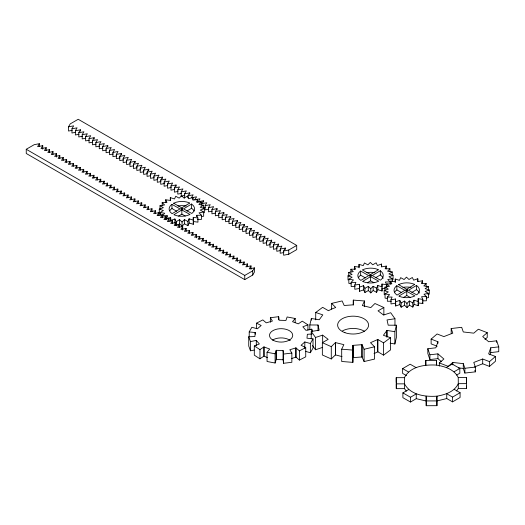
<?xml version="1.0" encoding="UTF-8"?>
<svg xmlns="http://www.w3.org/2000/svg" width="525" height="525" viewBox="0 0 525 525"><rect width="100%" height="100%" fill="white"/><g stroke="black" fill="none" stroke-linecap="round" stroke-linejoin="round"><path stroke-width="0.79" d="M309.822 329.884L309.822 324.968L318.019 324.995L319.167 330.238L311.24 331.446L311.24 338.815M322.586 347.379L315.512 349.768L315.512 337.483L322.632 335.134L328.171 339.347L322.35 342.674L322.35 354.966L331.282 358.962L331.282 346.671L335.416 342.589L343.855 344.636L341.696 349.197L341.696 361.482L352.892 362.368L352.931 345.352L362.02 344.682L364.101 349.263L364.101 361.548L374.561 359.08L374.561 346.795L370.499 342.687L377.797 339.485L383.565 342.851L383.565 355.136L377.797 351.77L377.797 339.485M364.508 306.718L364.508 300.983L353.312 300.103L353.273 304.835L344.19 305.498L342.103 300.923L331.642 303.391L331.642 309.127L328.414 310.702L322.645 307.335L315.722 312.493L315.722 319.863M352.892 362.368L352.931 345.352M309.822 324.968L311.351 318.504L319.259 319.751L322.803 314.875L315.722 312.493M390.114 343.212L394.859 343.96L394.859 331.675L396.388 325.211L388.192 325.192L387.037 319.942L394.964 318.741L394.964 325.297M394.859 343.96L396.388 337.503L396.388 325.211M249.211 336.518L249.211 331.912L255.255 332.568L254.874 336.532L248.745 336.794L248.745 346.014L250.477 350.798L254.107 350.07M250.477 350.798L250.477 341.585L256.279 340.41L259.383 343.954L254.303 345.955L254.303 355.169L259.954 358.811L259.954 349.598L263.963 346.907L269.712 349.079L267.048 352.275L267.048 361.489L275.1 363.018L275.1 353.804L276.235 350.313L283.1 350.536L283.559 354.073L283.559 363.287L291.854 362.289L291.854 353.069L289.82 349.722L295.949 347.931L299.421 350.864L299.421 360.078L305.734 356.816L305.734 347.602L301.074 345.286L304.828 341.965L310.373 343.508L310.373 352.721L305.524 351.376M275.1 363.018L276.235 359.527L276.235 350.313M437.174 346.231L431.13 343.895L431.13 339.117L437.929 341.736L435.842 347.799L427.822 348.725L427.822 353.502L429.909 359.566L437.929 358.647L441.499 361.732M489.95 354.861L490.731 352.583L498.75 351.665L498.75 346.881L490.731 347.799L488.644 353.863L495.442 356.488L495.442 361.272L489.49 366.411L482.692 363.786L474.528 366.936M166.058 219.765L166.044 218.367L167.18 215.663L162.415 215.69L162.435 217.783M165.736 202.571L165.71 199.782L170.336 200.419L170.336 197.636L174.517 198.949L175.75 196.258L179.189 198.161L181.571 195.74L184.039 198.102L187.412 196.114L188.738 198.778L192.865 197.361L192.97 200.143L197.571 199.395L196.435 202.099L201.2 202.073L201.226 204.862M354.756 285.068L359.363 284.32L359.461 287.096L363.589 285.685L363.628 289.866L359.5 291.283L359.402 288.501L354.795 289.249L354.756 285.068L355.891 282.358L351.127 282.391L351.166 286.571L355.136 286.545M354.447 269.266L354.421 266.483L359.048 267.113L359.048 264.338L363.228 265.65L364.462 262.953L367.9 264.856L370.283 262.434L372.75 264.797L376.123 262.815L377.449 265.473L381.577 264.062L381.682 266.838L386.282 266.09L385.147 268.8L389.911 268.767L389.937 271.556M390.961 299.762L395.561 299.014L395.601 303.194L390.994 303.942L390.961 299.762L392.096 297.052L387.332 297.084L387.365 301.265L391.342 301.238M390.646 283.959L390.62 281.177L395.253 281.807L395.253 279.031L399.427 280.343L400.66 277.646L404.099 279.549L406.481 277.128L408.955 279.49L412.322 277.508L413.654 280.166L417.782 278.755L417.88 281.531L422.481 280.783L421.345 283.493L426.116 283.461L426.136 286.25M187.871 221.504L184.433 219.601L184.465 223.781L187.911 225.691L187.871 221.504L189.105 218.813L193.279 220.126L193.279 217.343L197.905 217.98L197.945 222.16L193.318 221.53L193.318 224.306L189.144 222.994L189.105 218.813M187.911 225.691L189.144 222.994M376.583 288.205L373.144 286.302L373.177 290.483L376.622 292.386L376.583 288.205L377.816 285.508L381.99 286.821L381.99 284.045L386.617 284.681L386.643 287.464M376.622 292.386L377.856 289.695L377.816 285.508M412.781 302.899L409.342 300.996L409.382 305.176L412.821 307.079L412.781 302.899L414.015 300.202L418.189 301.521L418.189 298.738L422.822 299.375L422.861 303.555L418.228 302.918L418.228 305.701L414.054 304.388L414.015 300.202M412.821 307.079L414.054 304.388M364.508 300.983L362.348 305.55L370.794 307.598L374.929 303.509L383.86 307.506L383.86 314.882M383.565 355.136L390.482 349.978L390.482 337.693L383.408 335.304L386.951 330.428L394.859 331.675M386.905 330.533L386.925 337.037M249.211 331.912L251.856 327.265L257.394 328.801L261.155 325.48L256.495 323.17L256.495 328.545M310.373 343.508L313.018 338.855L306.974 338.198L307.361 334.281L311.955 334.038M310.373 352.721L313.018 348.075L313.018 338.855M42.748 145.668L41.042 148.621L46.167 147.637L44.461 150.596L49.58 149.605L47.873 152.565L52.992 151.581L51.286 154.534L56.405 153.549L54.698 156.509L59.824 155.518L58.111 158.478L63.236 157.493L61.53 160.447L66.649 159.462L64.942 162.422L70.061 161.431L68.355 164.391L73.48 163.406L71.767 166.359L76.893 165.375L75.187 168.335L80.305 167.35L78.599 170.303L83.718 169.319L82.012 172.272L87.13 171.288L85.424 174.248L90.549 173.263L88.843 176.216L93.962 175.232L92.256 178.185L97.374 177.201L95.668 180.16L100.787 179.176L99.081 182.129L104.206 181.145L102.493 184.104L107.618 183.113L105.912 186.073L111.031 185.089L109.325 188.042L114.443 187.058L112.737 190.017L117.862 189.026L116.15 191.986L121.275 191.002L119.569 193.955L124.688 192.97L122.981 195.93L128.1 194.939L126.394 197.899L131.513 196.914L129.806 199.868L134.932 198.883L133.225 201.843L138.344 200.858L136.638 203.812L141.757 202.827L140.05 205.78L145.169 204.796L143.463 207.756L148.588 206.771L146.875 209.724L152.001 208.74L150.294 211.693L155.413 210.709L153.707 213.668L158.826 212.684L157.119 215.637L162.245 214.653L160.532 217.606L165.657 216.622L163.951 219.581L169.07 218.597L167.363 221.55L172.482 220.566L170.776 223.525L175.895 222.534L174.188 225.494L179.314 224.51L177.607 227.463L182.726 226.478L181.02 229.438L186.139 228.447L184.433 231.407L189.551 230.423L187.845 233.376L192.97 232.391L191.257 235.351L196.383 234.36L194.677 237.32L199.795 236.335L198.089 239.288L203.208 238.304L201.502 241.264L206.627 240.279L204.914 243.232L210.039 242.248L208.333 245.201L213.452 244.217L211.746 247.177L216.864 246.192L215.158 249.145L220.277 248.161L218.571 251.114L223.696 250.13L221.99 253.089L227.108 252.105L225.402 255.058L230.521 254.074L228.815 257.033L233.933 256.043L232.227 259.002L237.352 258.018L235.64 260.971L240.765 259.987L239.059 262.946L244.177 261.955L242.471 264.915L247.59 263.931L245.884 266.884L251.009 265.899L249.296 268.859L254.422 267.868L254.422 272.075L252.715 275.034L244.748 279.635L26.25 153.484L26.25 149.277L34.217 144.677L39.336 143.692L37.629 146.652L42.748 145.668L42.748 149.172M72.194 130.338L68.539 131.04L68.539 126.833L70.245 123.88L78.212 119.28L296.71 245.424L296.71 249.631L288.743 254.231L283.618 255.216L283.618 251.009L285.331 248.056L280.206 249.04L280.206 253.247L283.868 252.545M75.613 132.307L71.951 133.009L71.951 128.809L73.657 125.849L68.539 126.833M79.026 134.275L75.364 134.984L75.364 130.778L77.077 127.818L71.951 128.809M82.438 136.251L78.783 136.953L78.783 132.746L80.489 129.793L75.364 130.778M85.851 138.219L82.195 138.922L82.195 134.722L83.902 131.762L78.783 132.746M89.263 140.195L85.608 140.897L85.608 136.69L87.314 133.731L82.195 134.722M92.682 142.163L89.02 142.866L89.02 138.659L90.727 135.706L85.608 136.69M96.095 144.132L92.439 144.834L92.439 140.634L94.146 137.675L89.02 138.659M99.507 146.107L95.852 146.81L95.852 142.603L97.558 139.65L92.439 140.634M102.92 148.076L99.264 148.778L99.264 144.572L100.971 141.619L95.852 142.603M106.339 150.045L102.677 150.754L102.677 146.547L104.383 143.588L99.264 144.572M109.751 152.02L106.089 152.722L106.089 148.516L107.802 145.563L102.677 146.547M113.164 153.989L109.508 154.691L109.508 150.485L111.215 147.532L106.089 148.516M116.576 155.958L112.921 156.667L112.921 152.46L114.627 149.5L109.508 150.485M119.995 157.933L116.333 158.635L116.333 154.429L118.04 151.476L112.921 152.46M123.408 159.902L119.746 160.604L119.746 156.404L121.459 153.444L116.333 154.429M126.82 161.871L123.165 162.579L123.165 158.373L124.871 155.413L119.746 156.404M130.233 163.846L126.578 164.548L126.578 160.342L128.284 157.388L123.165 158.373M133.645 165.815L129.99 166.517L129.99 162.317L131.696 159.357L126.578 160.342M137.064 167.783L133.403 168.492L133.403 164.286L135.109 161.326L129.99 162.317M140.477 169.759L136.822 170.461L136.822 166.254L138.528 163.301L133.403 164.286M143.889 171.727L140.234 172.43L140.234 168.23L141.94 165.27L136.822 166.254M147.302 173.703L143.647 174.405L143.647 170.198L145.353 167.239L140.234 168.23M150.721 175.672L147.059 176.374L147.059 172.167L148.765 169.214L143.647 170.198M154.133 177.64L150.472 178.343L150.472 174.143L152.184 171.183L147.059 172.167M157.546 179.616L153.891 180.318L153.891 176.111L155.597 173.158L150.472 174.143M160.958 181.584L157.303 182.287L157.303 178.08L159.009 175.127L153.891 176.111M164.377 183.553L160.716 184.262L160.716 180.055L162.422 177.096L157.303 178.08M167.79 185.528L164.128 186.231L164.128 182.024L165.841 179.071L160.716 180.055M171.202 187.497L167.547 188.199L167.547 183.993L169.253 181.04L164.128 182.024M174.615 189.466L170.96 190.175L170.96 185.968L172.666 183.008L167.547 183.993M178.027 191.441L174.372 192.143L174.372 187.937L176.078 184.984L170.96 185.968M181.447 193.41L177.785 194.112L177.785 189.912L179.491 186.952L174.372 187.937M184.859 195.379L181.204 196.088L181.204 191.881L182.91 188.921L177.785 189.912M184.616 198.056L184.616 193.85L186.323 190.897L181.204 191.881M188.029 197.925L188.029 195.825L189.735 192.865L184.616 193.85M201.685 205.111L201.685 203.707L203.392 200.747L198.273 201.738L199.979 198.778L194.854 199.762L196.567 196.809L191.441 197.794L193.148 194.834L188.029 195.825M208.76 209.18L205.098 209.882L205.098 205.675L206.804 202.722L201.685 203.707M212.172 211.148L208.51 211.851L208.51 207.651L210.223 204.691L205.098 205.675M215.585 213.124L211.929 213.826L211.929 209.619L213.636 206.666L208.51 207.651M218.997 215.093L215.342 215.795L215.342 211.588L217.048 208.635L211.929 209.619M222.41 217.061L218.754 217.77L218.754 213.563L220.461 210.604L215.342 211.588M225.829 219.037L222.167 219.739L222.167 215.532L223.873 212.579L218.754 213.563M229.241 221.005L225.586 221.707L225.586 217.501L227.292 214.548L222.167 215.532M232.654 222.974L228.998 223.683L228.998 219.476L230.705 216.517L225.586 217.501M236.066 224.949L232.411 225.652L232.411 221.445L234.117 218.492L228.998 219.476M239.485 226.918L235.823 227.62L235.823 223.42L237.53 220.461L232.411 221.445M242.898 228.887L239.236 229.596L239.236 225.389L240.949 222.429L235.823 223.42M246.31 230.862L242.655 231.564L242.655 227.358L244.361 224.405L239.236 225.389M249.723 232.831L246.067 233.533L246.067 229.333L247.774 226.373L242.655 227.358M253.142 234.8L249.48 235.508L249.48 231.302L251.186 228.342L246.067 229.333M256.554 236.775L252.893 237.477L252.893 233.271L254.605 230.317L249.48 231.302M259.967 238.744L256.312 239.446L256.312 235.246L258.018 232.286L252.893 233.271M263.379 240.713L259.724 241.421L259.724 237.215L261.43 234.255L256.312 235.246M266.792 242.688L263.137 243.39L263.137 239.183L264.843 236.23L259.724 237.215M270.211 244.657L266.549 245.359L266.549 241.159L268.255 238.199L263.137 239.183M26.25 149.277L244.748 275.428L252.715 270.828L254.422 267.868M273.623 246.632L269.968 247.334L269.968 243.127L271.674 240.174L266.549 241.159M277.036 248.601L273.381 249.303L273.381 245.096L275.087 242.143L269.968 243.127M280.448 250.569L276.793 251.278L276.793 247.072L278.499 244.112L273.381 245.096M280.206 249.04L281.912 246.087L276.793 247.072M406.324 391.158L404.473 388.625L404.408 377.665C410.366 366.247 424.942 364.409 436.551 365.098C444.924 366.483 454.158 369.318 458.246 377.475L458.312 388.434L456.514 390.981M404.473 388.625L396.296 388.658L396.296 383.873L404.473 383.847C410.642 395.181 425.217 396.959 436.879 396.178C445.193 394.748 454.387 391.847 458.312 383.657L466.482 383.624L466.482 388.408L458.312 388.434M270.375 322.304L270.375 317.697L278.67 316.693L279.129 320.237L285.922 320.447L287.129 316.969L295.181 318.491L292.517 321.694L298.266 323.859L302.275 321.169L307.926 324.817L307.926 330.192M162.415 215.69L164.712 213.242L160.112 212.546L160.132 215.335M201.2 202.073L198.903 204.52L203.51 205.216L203.543 208.701M351.127 282.391L353.423 279.937L348.823 279.248L348.856 283.428L351.159 283.776M389.911 268.767L387.614 271.222L392.221 271.911L392.254 275.395M387.332 297.084L389.622 294.63L385.022 293.941L385.061 298.121L387.358 298.469M426.116 283.461L423.819 285.915L428.42 286.604L428.452 290.089M176.249 225.829L176.21 221.648L179.576 219.66L179.616 223.847L182.083 226.209L182.05 222.023L184.433 219.601M182.083 226.209L184.465 223.781M368.327 290.542L364.96 292.53L364.921 288.343L368.288 286.361L368.327 290.542L370.794 292.904L370.755 288.724L373.144 286.302M370.794 292.904L373.177 290.483M404.526 305.235L401.159 307.223L401.12 303.037L404.486 301.055L404.526 305.235L407 307.598L406.96 303.417L409.342 300.996M407 307.598L409.382 305.176M331.282 358.962L335.416 354.874L335.416 342.589M431.13 339.117L437.082 333.972L443.881 336.597L452.786 333.158L451.185 328.532L461.692 327.324L463.286 331.957L473.786 333.158L478.334 329.234L487.233 332.673L487.233 337.457L484.962 339.419M439.34 366.115L439.34 362.933L443.881 359.008L437.929 353.863L429.909 354.788L427.822 348.725M495.442 356.488L489.49 361.627L482.692 359.008L473.786 362.44L475.381 367.067L475.381 371.851L464.881 373.058L464.881 368.274L463.286 363.648L452.786 362.44L448.238 366.365L439.34 362.933M487.233 332.673L482.692 336.597L488.644 341.736L496.663 340.817L498.75 346.881M383.565 342.851L390.482 337.693M259.954 358.811L263.963 356.121L263.963 346.907L264.016 356.147L267.468 357.591M171.938 204.363L171.393 204.717A12.698 7.409 -0.5 0 0 170.317 212.107L172.115 213.721L179.97 208.904L171.938 204.363L171.977 208.543L171.426 208.898A12.692 7.402 -0.5 0 0 169.91 210.623M173.624 203.234L176.387 202.191A12.744 7.435 -0.5 0 1 189.085 202.735L189.722 203.07L181.788 207.848L173.631 203.234M360.649 271.058L360.098 271.418A12.698 7.409 -0.5 0 0 359.028 278.801L360.826 280.416L368.681 275.599L360.649 271.058L360.688 275.244L360.137 275.599A12.692 7.402 -0.5 0 0 358.621 277.325M396.848 285.757L396.303 286.112A12.698 7.409 -0.5 0 0 395.227 293.495L397.025 295.109L404.887 290.292L396.848 285.757L396.887 289.938L396.342 290.292A12.692 7.402 -0.5 0 0 394.82 292.018M160.112 212.546L163.406 210.518L159.278 209.153L159.318 213.34L160.696 213.793M203.51 205.216L200.209 207.244L204.337 208.609L204.376 212.789M348.823 279.248L352.117 277.22L347.99 275.855L348.029 280.035M392.221 271.911L388.92 273.938L393.048 275.303L393.087 279.484L391.729 279.976M385.022 293.941L388.316 291.913L384.188 290.548L384.228 294.728M428.42 286.604L425.125 288.632L429.253 289.997L429.286 294.177L427.928 294.669M181.132 209.285A0.965 0.564 -0.5 0 0 182.746 209.016A0.965 0.564 -0.5 0 0 181.552 208.34A0.965 0.564 -0.5 0 0 181.132 209.285L182.483 208.477M181.827 209.948L173.952 214.686L174.562 215.007A12.698 7.409 -0.5 0 0 187.215 215.552L190.004 214.489L181.827 209.948L181.867 214.128L178.585 216.103M191.579 204.041L183.573 208.858L191.684 213.445L192.275 213.065A12.744 7.435 -0.5 0 0 193.344 205.649L191.546 204.022L191.605 208.228L193.377 209.829A12.738 7.429 -0.5 0 1 194.145 211.043M186.939 211.037L191.605 208.228M369.843 275.986A0.965 0.564 -0.5 0 0 371.457 275.71A0.965 0.564 -0.5 0 0 370.263 275.041A0.965 0.564 -0.5 0 0 369.843 275.986L371.195 275.172M370.538 276.642L362.663 281.387L363.274 281.708A12.698 7.409 -0.5 0 0 375.926 282.253L378.715 281.19L370.538 276.642L370.578 280.829L367.297 282.804M375.651 277.732L380.317 274.929L380.277 270.743L372.284 275.559L380.395 280.14L380.986 279.759A12.744 7.435 -0.5 0 0 382.049 272.344L380.29 270.743M406.048 290.679A0.965 0.564 -0.5 0 0 407.656 290.41A0.965 0.564 -0.5 0 0 406.462 289.734A0.965 0.564 -0.5 0 0 406.048 290.679L407.393 289.866M406.737 291.336L398.862 296.08L399.473 296.402A12.698 7.409 -0.5 0 0 412.125 296.947L414.914 295.883L406.737 291.336L406.777 295.522L403.495 297.498M416.483 285.436L408.483 290.253L416.594 294.833L417.185 294.453A12.744 7.435 -0.5 0 0 418.254 287.037L416.456 285.416L416.522 289.623L418.294 291.224A12.738 7.429 -0.5 0 1 419.298 293.068M411.856 292.432L416.522 289.623M177.594 225.035L179.616 223.847M406.508 375.611L402.629 373.4L402.629 368.616L410.156 364.219L415.971 367.539M426.221 405.72L426.221 400.936L436.925 400.903L436.925 405.681L426.221 405.72L426.169 396.217L426.169 401.002L416.253 398.672L410.504 402.025L402.885 397.681L402.885 392.897L408.634 389.543M446.467 367.428L452.215 364.074L459.828 368.419L459.828 373.196L456.638 375.067M410.504 402.025L410.504 397.248L416.253 393.888L416.253 398.672M454.086 371.772L459.828 368.419M436.925 405.681L436.879 396.178L436.879 400.962L446.749 398.56L452.563 401.881L452.563 397.097L460.09 392.7L454.269 389.379M452.563 401.881L460.09 397.477L460.09 392.7M283.618 251.009L288.743 250.025L296.71 245.424M383.86 307.506L378.033 310.839L383.578 315.046L390.692 312.703L394.964 318.741M374.036 353.64L377.862 351.737M256.495 323.17L262.808 319.909L266.273 322.836L272.409 321.044L270.375 317.697M299.421 350.864L305.734 347.602M331.662 309.061L335.705 307.499L331.642 303.391M307.926 324.817L302.846 326.819L305.95 330.356L311.752 329.182L312.493 331.236M291.618 358.529L296.008 357.125L299.421 360.078M159.278 209.153L163.354 207.69L159.987 205.748L160.02 209.232M204.337 208.609L200.261 210.072L203.634 212.015L203.674 216.202L201.383 216.602M347.99 275.855L352.065 274.391L348.698 272.442L348.731 275.927M393.048 275.303L388.973 276.767L392.346 278.716L392.372 281.505M384.188 290.548L388.27 289.085L384.897 287.136L384.93 290.62M429.253 289.997L425.171 291.46L428.544 293.409L428.584 297.59L426.293 297.997M176.21 221.648L174.877 218.984L170.75 220.402L170.651 217.619L166.044 218.367M399.788 300.379L399.827 304.559L395.699 305.977L395.66 301.79L399.788 300.379L401.12 303.037M364.101 349.263L374.561 346.795M203.149 207.631L205.341 207.211M159.987 205.748L164.561 204.94L162.179 202.545L166.943 202.46L165.71 199.782M203.634 212.015L199.054 212.822L201.442 215.217L201.475 219.398L197.505 219.47M348.698 272.442L353.273 271.642L350.89 269.246L355.655 269.161L354.421 266.483M392.346 278.716L387.765 279.517L390.147 281.912L390.167 284.005M384.897 287.136L389.471 286.335L387.089 283.94L391.853 283.854L390.62 281.177M428.544 293.409L423.97 294.21L426.352 296.605L426.392 300.786L422.422 300.864M352.839 357.637L362.112 356.961M283.559 354.073L291.854 353.069M464.881 368.274L475.381 367.067M276.17 359.52L283.165 359.743M196.685 216.694L196.672 215.302L201.442 215.217M390.147 281.912L385.383 281.997L386.617 284.681M426.352 296.605L421.588 296.691L422.822 299.375M425.788 365.197L425.788 360.419L436.498 360.38L436.551 365.098M396.231 382.476L396.231 377.692L404.408 377.665M458.246 377.475L466.417 377.442L466.482 383.624M341.696 349.197L352.892 350.083M458.437 367.874L463.286 368.432L464.881 373.058M385.114 288.652L382.029 288.225L382.029 291.007L377.856 289.695M267.048 352.275L275.1 353.804M342.011 356.6L335.331 354.848M322.35 342.674L331.282 346.671M377.79 269.43L378.433 269.771L370.499 274.549L362.335 269.929L365.098 268.885A12.744 7.435 -0.5 0 1 377.797 269.43M406.028 289.885L407.413 290.66M396.887 289.938L401.572 292.589M406.777 295.522L410.15 297.426M369.83 275.192L371.208 275.966M360.688 275.244L365.374 277.889M370.578 280.829L373.951 282.732M181.118 208.491L182.497 209.272M171.977 208.543L176.662 211.194M181.867 214.128L185.24 216.037M402.629 368.616L408.443 371.936M452.563 397.097L446.749 393.776L446.749 398.56M402.885 392.897L410.504 397.248M254.303 345.955L259.954 349.598M380.317 274.929L382.088 276.531A12.738 7.429 -0.5 0 1 383.099 278.368M404.486 301.055L406.96 303.417M368.288 286.361L370.755 288.724M179.576 219.66L182.05 222.023M311.24 331.446L315.512 337.483M312.519 345.542L315.512 349.768M256.279 340.41L256.305 345.824M399.827 304.559L401.159 307.223M363.589 285.685L364.921 288.343M363.628 289.866L364.96 292.53M422.244 302.216L422.861 303.555M196.672 215.302L197.905 217.98M364.101 361.548L362.02 356.974L362.02 344.682M248.745 336.794L250.477 341.585M474.849 370.309L475.381 371.851M283.1 359.75L283.559 363.287M395.561 299.014L395.66 301.79M395.601 303.194L395.699 305.977M466.462 386.092L466.482 388.408M425.788 360.419L425.841 365.137M396.231 377.692L396.296 388.658M422.481 280.783L422.507 283.572M418.189 298.738L418.228 305.701M417.782 278.755L417.808 281.544M395.253 279.031L395.279 282.516M387.089 283.94L387.115 286.729M386.282 266.09L386.308 268.879M381.99 284.045L382.029 291.007M381.577 264.062L381.603 266.851M359.363 284.32L359.5 291.283M359.048 264.338L359.08 267.822M350.89 269.246L350.917 272.035M197.571 199.395L197.597 202.184M193.279 217.343L193.318 224.306M192.865 197.361L192.885 199.454M174.877 218.984L174.917 223.171M170.651 217.619L170.684 221.11M170.336 197.636L170.363 200.425M167.18 215.663L167.193 217.055M162.179 202.545L162.205 205.334M496.663 340.817L496.663 342.412M490.731 347.799L490.731 352.583M489.49 361.627L489.49 366.411M482.692 359.008L482.692 363.786M466.417 377.442L466.417 382.226M463.286 363.648L463.286 368.432M452.786 362.44L452.786 364.829M451.185 328.532L451.185 333.316M437.929 341.736L437.929 343.33M437.929 353.863L437.929 358.647M436.498 360.38L436.498 364.363M429.909 354.788L429.909 359.566M386.951 330.428L386.951 336.984M377.731 339.524L377.731 351.809M361.935 344.695L361.935 356.987M353.312 300.103L353.312 305.018M353.023 345.352L353.023 357.637M335.495 342.615L335.495 354.9M322.632 335.134L322.678 342.556M318.019 324.995L318.019 330.783M311.752 329.182L311.752 330.717M311.351 318.504L311.351 320.145M304.828 341.965L304.802 348.147M295.949 347.931L295.949 357.144M295.897 347.957L295.897 357.171M295.181 318.491L295.181 322.33M288.743 250.025L288.743 254.231M285.331 248.056L285.331 249.46M283.1 350.536L283.027 359.75M278.67 316.693L278.67 319.764M278.499 244.112L278.499 245.516M276.308 350.319L276.308 359.54M271.674 240.174L271.674 241.572M264.843 236.23L264.843 237.628M258.018 232.286L258.018 233.691M255.255 332.568L255.255 334.103L255.242 332.607M252.715 270.828L252.715 275.034M251.186 228.342L251.186 229.747M251.009 265.899L251.009 269.404M247.59 263.931L247.59 266.733M244.748 275.428L244.748 279.635M244.361 224.405L244.361 225.802M244.177 261.955L244.177 264.764M240.765 259.987L240.765 262.789M237.53 220.461L237.53 221.865M237.352 258.018L237.352 261.522M233.933 256.043L233.933 258.851M230.705 216.517L230.705 217.921M230.521 254.074L230.521 256.876M227.108 252.105L227.108 254.907M223.873 212.579L223.873 213.977M223.696 250.13L223.696 253.634M220.277 248.161L220.277 250.963M217.048 208.635L217.048 210.033M216.864 246.192L216.864 248.994M213.452 244.217L213.452 247.019M210.039 242.248L210.039 245.752M206.627 240.279L206.627 243.082M203.392 200.747L203.392 202.151M203.208 238.304L203.208 241.106M199.795 236.335L199.795 239.137M196.383 234.36L196.383 237.864M192.97 232.391L192.97 235.193M189.735 192.865L189.735 194.27M189.551 230.423L189.551 233.225M186.139 228.447L186.139 231.256M182.726 226.478L182.726 229.983M179.314 224.51L179.314 227.312M176.078 184.984L176.078 186.382M175.895 222.534L175.895 225.343M172.482 220.566L172.482 223.368M169.07 218.597L169.07 221.399M165.657 216.622L165.657 219.424M162.422 177.096L162.422 178.5M162.245 214.653L162.245 217.455M158.826 212.684L158.826 215.486M155.413 210.709L155.413 213.511M152.001 208.74L152.001 211.542M148.765 169.214L148.765 170.612M148.588 206.771L148.588 209.573M145.169 204.796L145.169 207.598M141.757 202.827L141.757 205.629M138.344 200.858L138.344 203.661M135.109 161.326L135.109 162.73M134.932 198.883L134.932 201.685M131.513 196.914L131.513 199.717M128.1 194.939L128.1 197.748M124.688 192.97L124.688 195.773M121.459 153.444L121.459 154.849M121.275 191.002L121.275 193.804M117.862 189.026L117.862 191.835M114.443 187.058L114.443 189.86M111.031 185.089L111.031 187.891M107.802 145.563L107.802 146.961M107.618 183.113L107.618 185.922M104.206 181.145L104.206 183.947M100.787 179.176L100.787 181.978M97.374 177.201L97.374 180.003M94.146 137.675L94.146 139.079M93.962 175.232L93.962 178.034M90.549 173.263L90.549 176.065M87.13 171.288L87.13 174.09M83.718 169.319L83.718 172.121M80.489 129.793L80.489 131.191M80.305 167.35L80.305 170.152M76.893 165.375L76.893 168.177M73.48 163.406L73.48 166.208M70.061 161.431L70.061 164.24M66.649 159.462L66.649 162.264M63.236 157.493L63.236 160.296M59.824 155.518L59.824 158.327M56.405 153.549L56.405 157.054M52.992 151.581L52.992 154.383M49.58 149.605L49.58 152.414M46.167 147.637L46.167 150.439M39.336 143.692L39.336 146.495M342.503 330.875A15.474 8.932 0 0 1 364.37 331.255M177.975 206.003A12.738 7.429 -0.5 0 1 186.165 206.043M272.508 340.102A11.602 6.7 0 0 1 290.279 340.489M402.892 287.398A12.738 7.429 -0.5 0 1 411.075 287.438M366.686 272.705A12.738 7.429 -0.5 0 1 374.876 272.744M398.534 284.622L406.704 289.242L414.638 284.465L413.995 284.13A12.744 7.435 -0.5 0 0 401.297 283.579L398.501 284.642M344.964 332.686A15.474 8.932 0 0 0 368.57 325.362A15.474 8.932 0 0 0 345.778 317.225A15.474 8.932 0 0 0 344.964 332.686M273.328 340.351A11.602 6.7 0 0 0 292.458 336.794A11.602 6.7 0 0 0 277.554 329.004A11.602 6.7 0 0 0 273.328 340.351"/></g></svg>
